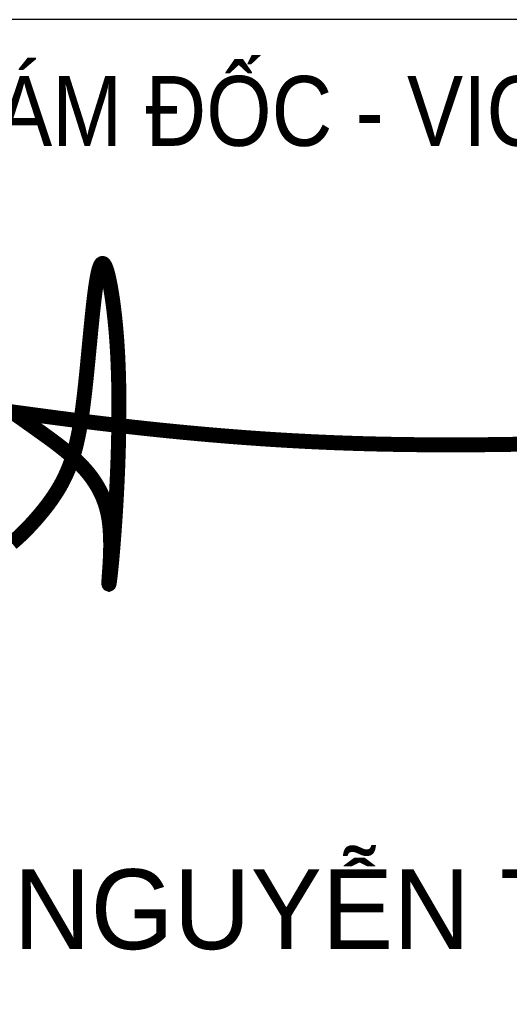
# Model space of a CAD drawing. Header units: millimetres. Extents: x -295047 to 263296, y -724756 to -308748.
# Drawn here: x -124638 to -124147, y -351786 to -350812 of the extents above; entities that cross this region are included whole.
import ezdxf
from ezdxf.enums import TextEntityAlignment as Align

# ---------------------------------------------------------------- set-up
doc = ezdxf.new("R2010")
doc.units = ezdxf.units.MM
doc.header["$MEASUREMENT"] = 0
for name, color, linetype, lineweight in [('Khungten_LCDI', 7, 'Continuous', 5), ('LC Dim', 8, 'Continuous', 18), ('LC ISO', 153, 'Continuous', 13), ('LC Net thay', 7, 'Continuous', 25), ('LC Text1', 3, 'Continuous', 20)]:
    doc.layers.add(name, color=color, linetype=linetype, lineweight=lineweight)
doc.styles.add('Khungten', font='VHAVAN.TTF', dxfattribs={"width": 0.9, "height": 5000})
doc.styles.add('Title', font='VHBLACK.TTF', dxfattribs={"width": 0.8})
doc.styles.add('VNAVANTH', font='VHAVANB.TTF', dxfattribs={"width": 0.6})

# ---------------------------------------------------------------- blocks, each defined once
blk = doc.blocks.new('a tuan anh')
at = {"layer": 'LC ISO', "const_width": 30}
for points in [[(-1400.405960542543, -214.899307314321), (-1397.568746049015, -212.5648036402126), (-1394.735942501851, -210.1659852692537), (-1391.909989854874, -207.707877770139), (-1389.093328061979, -205.1955067115632), (-1386.288397077005, -202.6338976622064), (-1383.497636853805, -200.0280761907634), (-1380.723487346244, -197.3830678659142), (-1377.968388508176, -194.7038982563536), (-1375.234780293467, -191.9955929307616), (-1372.525102655971, -189.2631774578185), (-1369.841795549539, -186.5116774062481), (-1367.187298928038, -183.7461183446867), (-1364.564052745322, -180.9715258418728), (-1361.974496955256, -178.1929254664574), (-1359.421071511679, -175.4153427871352), (-1356.906216368458, -172.6438033726008), (-1354.432371479474, -169.8833327915345), (-1352.001748721785, -167.1385060597386), (-1349.614737587297, -164.4102981727629), (-1347.270854008733, -161.697958458928), (-1344.969608424624, -159.0007253930235), (-1342.71051127353, -156.3178374498966), (-1340.493072993981, -153.6485331043368), (-1338.316804024536, -150.992050831177), (-1336.181214803699, -148.3476291052502), (-1334.085815770057, -145.7145064013603), (-1332.030117362126, -143.091921194311), (-1330.013630018439, -140.4791119589499), (-1328.035864177567, -137.875317170081), (-1326.096330278029, -135.279775302537), (-1324.194538758369, -132.691724831122), (-1322.330000057147, -130.1104042306688), (-1320.502224612894, -127.5350519759813), (-1318.71072286414, -124.9649065418926), (-1316.955005249445, -122.3992064032063), (-1315.234582207326, -119.8371900347556), (-1313.548964176356, -117.2780959113588), (-1311.897661595052, -114.7211625078198), (-1310.280184901974, -112.1656282989716), (-1308.696044535653, -109.610731759647), (-1307.144750934647, -107.0557113646355), (-1305.62581453746, -104.49980558877), (-1304.138745782679, -101.9422529068834), (-1302.683055108821, -99.38229179376503), (-1301.258252954431, -96.81916072424792), (-1299.86384975804, -94.252098173165), (-1298.499355958222, -91.68034261532011), (-1297.164281993479, -89.10313252553169), (-1295.858138302385, -86.51970637863269), (-1294.580435323471, -83.92930264942697), (-1293.330683495267, -81.3311598127475), (-1292.10839325632, -78.72451634339814), (-1290.913075045188, -76.10861071621184), (-1289.744239300402, -73.48268140599248), (-1288.601396460508, -70.84596688757301), (-1287.484056964036, -68.19770563577185), (-1286.391731249547, -65.53713612540741), (-1285.323929755556, -62.86349683128356), (-1284.280162920622, -60.17602622823324), (-1283.259941183293, -57.47396279108943), (-1282.262774982097, -54.756544994656), (-1281.28817475558, -52.02301131373679), (-1280.335650942288, -49.27260022316477), (-1279.404713980766, -46.50455019777291), (-1278.494874309545, -43.71809971236507), (-1277.605642367169, -40.91248724177422), (-1276.736528592184, -38.0869512608042), (-1275.887043423136, -35.24073024427344), (-1275.056697298554, -32.37306266700034), (-1274.245000657, -29.48318700381787), (-1273.451463936988, -26.57034172954445), (-1272.675597577079, -23.63376531898393), (-1271.916912015819, -20.67269624696928), (-1271.174917691736, -17.68637298831891), (-1270.449125043378, -14.67403401783668), (-1269.739044509275, -11.6349178103701), (-1269.044186528001, -8.568262840708485), (-1268.364061538072, -5.4733075836848), (-1267.698179978033, -2.349290514117456), (-1267.046052286416, 0.8045498931751354), (-1266.40718890178, 3.988975163374562), (-1265.781100262669, 7.204746821647859), (-1265.167296807616, 10.45262639320572), (-1264.565288975165, 13.73337540320063), (-1263.974587203847, 17.04775537681417), (-1263.394701932222, 20.39652783925703), (-1262.82514359882, 23.78045431568171), (-1262.265422642187, 27.20029633128433), (-1261.715049500868, 30.65681541123195), (-1261.173534613394, 34.15077308070613), (-1260.640388418324, 37.68293086488848), (-1260.115121354189, 41.25405028898967), (-1259.59724385952, 44.86489287814766), (-1259.086266372891, 48.51622015755856), (-1258.581699332804, 52.20879365241854), (-1258.083053177834, 55.94337488789461), (-1257.589838346496, 59.72072538916836), (-1257.101565277349, 63.5416066814214), (-1256.617744408941, 67.40678028982074), (-1256.137926846757, 71.31670109301922), (-1255.661911409203, 75.26995610655285), (-1255.189590181282, 79.26442907541059), (-1254.720855417574, 83.29800246559898), (-1254.255599372671, 87.3685587431246), (-1253.793714301195, 91.47398037399398), (-1253.335092457753, 95.61214982419915), (-1252.879626096925, 99.78094955976121), (-1252.427207473316, 103.9782620466576), (-1251.977728841535, 108.201969750924), (-1251.531082456175, 112.4499551385525), (-1251.087160571828, 116.7201006755495), (-1250.645855443116, 121.0102888279216), (-1249.770664470954, 129.642322842803), (-1248.904647576492, 138.3291169112345), (-1248.046942796529, 147.053730761254), (-1246.353021727307, 164.5486567182525), (-1245.515081511665, 173.2850882813073), (-1244.682005557726, 181.9915785381163), (-1243.852931902307, 190.651187216703), (-1243.026998582194, 199.2469740451343), (-1242.614940184387, 203.5156404305599), (-1242.203343634203, 207.7619987514481), (-1241.792101186264, 211.9839314738056), (-1241.381105095148, 216.1793210636679), (-1240.970247615463, 220.3460499870125), (-1240.559421001817, 224.482000709846), (-1240.148517508787, 228.585055698175), (-1239.737429391011, 232.6530974180205), (-1239.326048903051, 236.6840083353745), (-1238.91426829953, 240.6756709162291), (-1238.50197983504, 244.6259676266054), (-1238.08907576419, 248.5327809325099), (-1237.675448341572, 252.3939932999492), (-1237.260989821778, 256.2074871949153), (-1236.845592459431, 259.9711450834147), (-1236.429148509109, 263.6828494314686), (-1236.011550225434, 267.340482705069), (-1235.592689862999, 270.9419273702224), (-1235.172459676396, 274.4850658929354), (-1234.750751920219, 277.9677807392145), (-1234.327458849089, 281.3879543750518), (-1233.9024727176, 284.7434692664829), (-1233.475685780344, 288.0322078794707), (-1233.046990291914, 291.2520526800508), (-1232.616278506932, 294.4008861342299), (-1232.183442679991, 297.4765907079855), (-1231.748375065697, 300.477048867353), (-1231.310967918631, 303.4001430783246), (-1231.091353349882, 304.8320169737854), (-1230.871113493413, 306.2437558069068), (-1230.650234881061, 307.6350948859181), (-1230.428704044636, 309.0057695191063), (-1230.206507515977, 310.3555150146713), (-1229.983631826894, 311.6840666809148), (-1229.760063509224, 312.9911598260514), (-1229.535789094793, 314.2765297583537), (-1229.310795115423, 315.5399117860507), (-1229.085068102926, 316.7810412174149), (-1228.858594589168, 317.99965336069), (-1228.631361105916, 319.1954835241195), (-1228.403354185037, 320.3682670159615), (-1228.17456035834, 321.5177391444595), (-1227.944966157665, 322.6436352178716), (-1227.714558114822, 323.7456905444415), (-1227.483322761633, 324.8236404324271), (-1227.251246629923, 325.877220190072), (-1227.018316251546, 326.9061651256343), (-1226.784518158282, 327.9102105473576), (-1226.549838881998, 328.8890917634999), (-1226.314264954475, 329.8425440823194), (-1226.077782907581, 330.770302812045), (-1225.840379273126, 331.6721032609348), (-1225.602040582919, 332.5476807372324), (-1225.362753368812, 333.3967705492105), (-1225.122504162602, 334.219108005098), (-1224.881279496141, 335.0144284131675), (-1224.63906590124, 335.7824670816481), (-1224.395849909721, 336.5229593187978), (-1224.151618053409, 337.2356404328748), (-1223.906356864143, 337.9202457321226), (-1223.660052873733, 338.5765105247847), (-1223.412692614016, 339.2041701191338), (-1223.164262616803, 339.8029598233989), (-1222.914749413932, 340.372614945838), (-1222.664139537213, 340.9128707947093), (-1222.412419518485, 341.4234626782418), (-1222.159575889571, 341.9041259047081), (-1221.905595182296, 342.3545957823517), (-1221.650463928483, 342.7746076194162), (-1221.394168659957, 343.1638967241743), (-1221.136695908528, 343.5221984048549), (-1220.878032206063, 343.8492479697015), (-1220.618164084328, 344.1447807269869), (-1220.357078075205, 344.4085319849546), (-1220.09476071049, 344.6402370518481), (-1219.831198522006, 344.8396312359255), (-1219.566378041578, 345.0064498454449), (-1219.300285801059, 345.1404281886353), (-1219.032908332243, 345.2413015737693), (-1218.764232166955, 345.3088053090905), (-1218.494243837034, 345.3426747028279), (-1218.22292987429, 345.3426450632687), (-1217.950276810574, 345.3084516986273), (-1217.676271177697, 345.2398299171909), (-1217.400899507484, 345.1365150271886), (-1217.124148331743, 344.9982423368783), (-1216.846004182327, 344.8247471544892), (-1216.566453591047, 344.6157647882937), (-1216.285483189669, 344.371031411094), (-1216.00309846492, 344.0904462892649), (-1215.719345879232, 343.7742631252913), (-1215.43427727386, 343.4227821482928), (-1215.147944490076, 343.0363035874325), (-1214.86039936915, 342.6151276718738), (-1214.571693752383, 342.1595546307508), (-1214.281879481045, 341.6698846931977), (-1213.991008396391, 341.1464180883777), (-1213.699132339709, 340.5894550454541), (-1213.406303152282, 339.999295793561), (-1213.112572675367, 339.3762405618472), (-1212.817992750264, 338.7205895794614), (-1212.522615218229, 338.0326430755667), (-1212.226491920534, 337.3127012792829), (-1211.929674698476, 336.5610644197877), (-1211.632215393329, 335.7780327262153), (-1211.334165846347, 334.9639064277144), (-1211.035577898816, 334.1189857534482), (-1210.736503392021, 333.2435709325509), (-1210.436994167219, 332.3379621941713), (-1210.137102065695, 331.4024597674725), (-1209.836878928734, 330.4373638816032), (-1209.536376597593, 329.4429747656977), (-1209.23564691357, 328.4195926489047), (-1208.934741717923, 327.3675177603727), (-1208.633712851937, 326.2870503292797), (-1208.332612156883, 325.1784905847453), (-1208.03149147403, 324.0421387559181), (-1207.730402644665, 322.8782950719615), (-1207.429397510059, 321.687259762024), (-1207.128527911496, 320.4693330552545), (-1206.827845690234, 319.2248151807871), (-1206.527402687556, 317.9540063677705), (-1206.227250744734, 316.6572068453825), (-1205.927441703068, 315.3347168427426), (-1205.628027403814, 313.9868365890143), (-1205.329059688229, 312.6138663133461), (-1205.030590397626, 311.2161062448868), (-1204.732671373247, 309.793856612785), (-1204.435354456393, 308.347417646175), (-1204.138691488333, 306.8770895742346), (-1203.842734310325, 305.3831726260833), (-1203.547534763667, 303.8659670308989), (-1203.253144689632, 302.3257730178011), (-1202.959615929489, 300.7628908159531), (-1202.667000324494, 299.1776206545183), (-1202.375349715963, 297.570262762616), (-1202.084715945151, 295.9411173694243), (-1201.79515085333, 294.2904847040772), (-1201.506706281783, 292.618664995709), (-1201.219434071783, 290.9259584735119), (-1200.9333860646, 289.212665366591), (-1200.648614101519, 287.4790859041095), (-1200.083105672747, 283.9522688291036), (-1199.523323515677, 280.34790908164), (-1198.969682360505, 276.6684084949229), (-1198.422596937438, 272.9161689021566), (-1197.882481976674, 269.0935921365453), (-1197.349752208451, 265.2030800312496), (-1196.82482236292, 261.2470344194735), (-1196.308107170335, 257.2278571344214), (-1195.800021360861, 253.1479500092682), (-1195.300979664738, 249.0097148772329), (-1194.811396812147, 244.8155535714759), (-1194.331687533297, 240.567867925216), (-1193.862266558397, 236.2690597716428), (-1193.403548617644, 231.9215309439314), (-1192.95594844126, 227.5276832752861), (-1192.519880759428, 223.0899185988965), (-1192.095760302371, 218.6106387479522), (-1191.684001800284, 214.0922455556574), (-1191.285019983363, 209.5371408552019), (-1190.899229581832, 204.9477264797606), (-1190.527045325871, 200.3264042625524), (-1190.168881945719, 195.6755760367669), (-1189.82515201754, 190.9976382161258), (-1189.496070153138, 186.2944891408843), (-1189.181496287405, 181.5671347929601), (-1188.881253477361, 176.8164883705031), (-1188.595164780025, 172.0434630716336), (-1188.323053252447, 167.248972094545), (-1188.064741951646, 162.4339286373433), (-1187.820053934673, 157.5992458981927), (-1187.588812258517, 152.7458370752283), (-1187.370839980227, 147.8746153666289), (-1187.165960156854, 142.9864939705003), (-1186.794770102904, 133.1632049083273), (-1186.473826552916, 123.283275473892), (-1186.201713963121, 113.3540112523478), (-1185.977016789737, 103.3827178289066), (-1185.798319489026, 93.37670078870724), (-1185.66420651722, 83.34326571697602), (-1185.573262330552, 73.28971819885192), (-1185.524071385269, 63.22336381954665), (-1185.515218137589, 53.15150816421374), (-1185.545287043773, 43.08145681802125), (-1185.612862560054, 33.02051536618092), (-1185.71652914265, 22.97598939384625), (-1185.854871247837, 12.95518448621442), (-1186.026473331804, 2.965406228438951), (-1186.229919850826, -6.986039794282988), (-1186.463795261137, -16.89184799676877), (-1186.726684018955, -26.74471279385034), (-1187.017170580541, -36.53732860035961), (-1187.333839402098, -46.26238983109943), (-1187.501549802968, -51.0973044851853), (-1187.675274939917, -55.91259090090171), (-1187.854837869978, -60.70733588008443), (-1188.040061650187, -65.48062622458383), (-1188.230769337577, -70.23154873626481), (-1188.426783989169, -74.95919021696318), (-1188.627928661997, -79.66263746855839), (-1188.834026413097, -84.34097729288624), (-1189.044900299486, -88.99329649179708), (-1189.260373378216, -93.61868186714128), (-1189.480268706291, -98.21622022078373), (-1189.704409340746, -102.7849983545602), (-1189.932618338629, -107.3241030703502), (-1190.164718756947, -111.832621169975), (-1190.400533652733, -116.309639455314), (-1190.639886083038, -120.7542447282176), (-1190.882599104865, -125.165523790507), (-1191.12849577525, -129.5425634440617), (-1191.377399151243, -133.8844504907465), (-1191.629132289861, -138.1902717323828), (-1191.883518248127, -142.45911397085), (-1192.140380083059, -146.6900640079839), (-1192.399540851722, -150.8822086456348), (-1192.660823611121, -155.0346346856677), (-1192.924051418289, -159.1464289299329), (-1193.189047330263, -163.2166781802953), (-1193.455634404061, -167.2444692385616), (-1193.723635696733, -171.2288889066403), (-1193.992874265285, -175.1690239863528), (-1194.26317316675, -179.0639612795494), (-1194.534355458178, -182.9127875881095), (-1194.806244196589, -186.7145897138689), (-1195.078662439002, -190.4684544586635), (-1195.351433242453, -194.1734686243726), (-1195.624379663961, -197.8287190128467), (-1195.89732476059, -201.433292425907), (-1196.170091589331, -204.9862756654475), (-1196.442503207247, -208.4867555333039), (-1196.714382671329, -211.9338188313268), (-1196.985553038641, -215.3265523613663), (-1197.255837366203, -218.6640429252875), (-1197.525058711035, -221.9453773249261), (-1197.793040130171, -225.1696423621324), (-1198.059604680646, -228.335924838786), (-1198.324575419494, -231.4433115567372), (-1198.587775403736, -234.4908893178072), (-1198.84902769039, -237.4777449238754), (-1199.108155336522, -240.4029651767632), (-1199.364981399121, -243.2656368783792), (-1199.619328935238, -246.0648468305299), (-1199.871021001891, -248.7996818350803), (-1200.11988065613, -251.4692286938662), (-1200.365730954974, -254.0725742087816), (-1200.608394955445, -256.6088051816478), (-1200.84769571459, -259.0770084143296), (-1201.083456289416, -261.4762707086629), (-1201.315499736971, -263.8056788665417), (-1201.543649114275, -266.0643196897581), (-1201.767727478364, -268.2512799802062), (-1201.987557886256, -270.3656465397507), (-1202.202963395001, -272.4065061701986), (-1202.413767061604, -274.3729456734291), (-1202.619791943114, -276.2640518512926), (-1202.820861096567, -278.0789115056541), (-1203.016797578966, -279.8166114383494), (-1203.207424447362, -281.4762384512287), (-1203.300691481621, -282.2764892383275), (-1203.392564758775, -283.0568793461571), (-1203.483022160945, -283.8172946249688), (-1203.572041570238, -284.5576209249848), (-1203.659600868821, -285.2777440964419), (-1203.745677938787, -285.9775499895622), (-1203.830250662286, -286.6569244545826), (-1203.913296921441, -287.3157533417398), (-1203.994794598373, -287.9539225012559), (-1204.074721575234, -288.5713177833677), (-1204.153055734118, -289.167825038312), (-1204.229774957188, -289.743330116311), (-1204.304857126554, -290.2977188676014), (-1204.378280124351, -290.8308771424054), (-1204.450021832701, -291.3426907909743), (-1204.520060133742, -291.8330456635158), (-1204.58837290958, -292.3018276102957), (-1204.654938042368, -292.7489224814926), (-1204.71973341424, -293.1742161274015), (-1204.782736907306, -293.5775943982007), (-1204.843926403701, -293.9589431441418), (-1204.903279785562, -294.3181482154614), (-1204.960774934996, -294.6550954623963), (-1205.016389734155, -294.9696707351541), (-1205.070102065147, -295.2617598839861), (-1205.121889810122, -295.5312487591291), (-1205.171730851202, -295.7780232107907), (-1205.219603070494, -296.0019690892223), (-1205.265484350166, -296.2029722446459), (-1205.309352572309, -296.380918527313), (-1205.351185619074, -296.5356937874167), (-1205.390961372599, -296.6671838752227), (-1205.428657714976, -296.7752746409387), (-1205.464252528371, -296.8598519348307), (-1205.497723694891, -296.920801607077), (-1205.529049096673, -296.9580095079727), (-1205.558206615839, -296.9713614876964), (-1205.585174134525, -296.9607433964993), (-1205.609929534854, -296.9260410846182), (-1205.632450698962, -296.8671404022898), (-1205.652715508972, -296.7839271997218), (-1205.670701847019, -296.6762873271655), (-1205.686387595226, -296.544106634843), (-1205.699750635715, -296.3872709729912), (-1205.710768850637, -296.2056661918468), (-1205.719420122099, -295.9991781416174), (-1205.725682332224, -295.767692672569), (-1205.729533363163, -295.5110956349235), (-1205.730951097037, -295.2292728788889), (-1205.729913415969, -294.9221102547162), (-1205.726398202096, -294.5894936126424), (-1205.720383337553, -294.231308802875), (-1205.711846704449, -293.8474416756653), (-1205.70076618492, -293.4377780812501), (-1205.687119661088, -293.0022038698517), (-1205.670885015104, -292.5406048916921), (-1205.652040129076, -292.0528669970226), (-1205.630562885141, -291.5388760360656), (-1205.606431165434, -290.9985178590432), (-1205.579622852063, -290.4316783162067), (-1205.55011582718, -289.8382432577637), (-1205.517887972906, -289.218098533951), (-1205.48291717135, -288.5711299950199), (-1205.445181304676, -287.8972234911926), (-1205.404658254993, -287.1962648727058), (-1205.361325904421, -286.4681399897672), (-1205.315162135099, -285.7127346926427), (-1205.266144829162, -284.9299348315253), (-1205.214251868732, -284.1196262566664), (-1205.159461135947, -283.2816948183172), (-1205.101750512913, -282.4160263666708), (-1205.041097881782, -281.5225067519932), (-1204.977481124661, -280.6010218244919), (-1204.910883759629, -279.6514719280822), (-1204.841403549566, -278.6740512053511), (-1204.769244558978, -277.669227170205), (-1204.694614896987, -276.6374777380697), (-1204.61772267276, -275.5792808243423), (-1204.538775995446, -274.4951143444487), (-1204.4579829742, -273.3854562138149), (-1204.375551718171, -272.2507843478379), (-1204.291690336511, -271.0915766619437), (-1204.206606938358, -269.9083110715728), (-1204.120509632892, -268.7014654921077), (-1204.033606529265, -267.4715178389888), (-1203.946105736599, -266.2189460276277), (-1203.85821536406, -264.9442279734358), (-1203.770143520815, -263.6478415918245), (-1203.682098316, -262.3302647982346), (-1203.594287858767, -260.9919755080628), (-1203.506920258282, -259.6334516367351), (-1203.420203623682, -258.2551710996777), (-1203.249555688759, -255.4412516899902), (-1203.084008927224, -252.5540406023647), (-1202.925228212291, -249.5973611601221), (-1202.774878417171, -246.5750366866123), (-1202.634624415092, -243.4908905051707), (-1202.506131079252, -240.3487459391181), (-1202.391063282907, -237.152426311819), (-1202.291085899225, -233.9057549466088), (-1202.20786380145, -230.6125551668229), (-1202.143061862793, -227.2766502957966), (-1202.098344956466, -223.9018636568653), (-1202.075377955698, -220.4920185733645), (-1202.075825733686, -217.0509383686585), (-1202.101353163656, -213.5824463660683), (-1202.153625118837, -210.0903658889292), (-1202.234306472441, -206.5785202606057), (-1202.345062097651, -203.0507328043896), (-1202.487556867738, -199.5108268436597), (-1202.663455655871, -195.9626257017371), (-1202.874423335292, -192.4099527019716), (-1203.122124779213, -188.8566311676987), (-1203.408224860847, -185.3064844222681), (-1203.734388453406, -181.7633357889863), (-1204.102280430117, -178.2310085912177), (-1204.513565664194, -174.7133261522977), (-1204.969909028849, -171.2141117955616), (-1205.472975397308, -167.7371888443595), (-1206.02442964277, -164.2863806220121), (-1206.625936638477, -160.8655104518693), (-1207.279161257611, -157.4784016572667), (-1207.985767137056, -154.1288753133558), (-1208.746815744715, -150.819657524451), (-1209.561798829469, -147.5506200518867), (-1210.429955589629, -144.3211754245713), (-1211.350525223505, -141.130736171428), (-1212.322746929436, -137.9787148213654), (-1213.345859905719, -134.8645239032776), (-1214.419103350665, -131.7875759461022), (-1215.541716462598, -128.7472834787477), (-1216.712938439829, -125.7430590301083), (-1217.932008480653, -122.774315129107), (-1219.198165783426, -119.8404643046524), (-1220.510649546428, -116.9409190856531), (-1221.86869896797, -114.0750920010323), (-1223.271553246392, -111.2423955796694), (-1224.718451580004, -108.4422423505166), (-1226.208633167116, -105.674044842468), (-1227.74133720604, -102.9372155844321), (-1229.315802895086, -100.2311671053176), (-1230.931269432564, -97.5553119340475), (-1232.586976016813, -94.90906259953044), (-1234.282161846117, -92.29183163066045), (-1236.016066118813, -89.70303155636066), (-1237.787928033198, -87.14207490553963), (-1239.596986787612, -84.60837420713506), (-1241.442481580336, -82.10134199001186), (-1243.323651609724, -79.62039078312228), (-1245.239736074058, -77.16493311534578), (-1247.189974171662, -74.73438151562004), (-1249.173605100834, -72.3281485128391), (-1251.189868059941, -69.9456466359261), (-1253.238002247235, -67.58628841377504), (-1255.317246861057, -65.24948637530906), (-1257.426841099747, -62.93465304943675), (-1259.56602416157, -60.64120096508123), (-1261.734035244881, -58.36854265113652), (-1263.930113547962, -56.11609063652577), (-1266.153498269152, -53.88325745015754), (-1268.403428606747, -51.66945562092587), (-1270.679143759087, -49.47409767776844), (-1272.979882924468, -47.29659614959382), (-1275.304885301215, -45.13636356529605), (-1277.653390087624, -42.99281245379825), (-1280.02463648202, -40.865355344009), (-1282.417863682713, -38.75340476483689), (-1284.832310888029, -36.65637324520503), (-1287.267217296278, -34.57367331400746), (-1289.72182210577, -32.50471750015276), (-1292.195364514817, -30.44891833257861), (-1294.687083721743, -28.40568834016449), (-1297.196218924859, -26.37444005186262), (-1299.722009322461, -24.35458599653793), (-1304.820512494465, -20.34671070054173), (-1309.976506824241, -16.37736268348817), (-1315.183905898331, -12.44184217666043), (-1320.43662330322, -8.535449411327136), (-1325.728572625449, -4.653484618800576), (-1331.053667451517, -0.7912480303784832), (-1336.405821367953, 3.055960122670513), (-1347.166960817965, 10.72409019744373), (-1368.760054517334, 26.06695912504802), (-1379.551308174603, 33.73603659881337), (-1390.33525242038, 41.36645496162237), (-1395.72389503775, 45.15804998829844), (-1401.110004130809, 48.92903985144221)], [(-1402.106708258638, 48.23582056275336), (-1389.403969408813, 46.53910886011727), (-1376.684343594126, 44.83090236299904), (-1351.225349053741, 41.40426731634943), (-1325.79156060447, 38.00444008497288), (-1313.103134203659, 36.32953613266), (-1300.43890141201, 34.67596974484331), (-1287.797965535559, 33.0440065190196), (-1275.179334235931, 31.43384774432343), (-1262.582015174718, 29.84569470986025), (-1250.005016013514, 28.27974870472099), (-1237.4473444139, 26.73621101805475), (-1224.908008037499, 25.21528293893789), (-1212.386014545889, 23.71716575650498), (-1199.880371600666, 22.24206075987604), (-1187.390086863437, 20.79016923814197), (-1174.914167995783, 19.36169248043734), (-1162.451622659326, 17.95683177586761), (-1150.001458515631, 16.5757884135237), (-1137.562683226322, 15.21876368255471), (-1125.134304452979, 13.88595887203701), (-1112.715329857194, 12.57757527111971), (-1100.304767100577, 11.29381416889373), (-1087.901623844722, 10.03487685447908), (-1075.504907751223, 8.800964616981219), (-1063.113626481674, 7.592278745520161), (-1050.726787697669, 6.409020529215923), (-1038.343399060803, 5.251391257159412), (-1025.962468232683, 4.119592218485195), (-1013.583002874904, 3.013824702298734), (-1001.20401064906, 1.934289997705491), (-988.8244992167456, 0.8811893938254798), (-976.4434762395395, -0.1452758202212863), (-964.0599493790651, -1.144904355343897), (-951.6729262969166, -2.117494922407786), (-939.281414654688, -3.062846232307493), (-926.8844221139589, -3.980756995923002), (-914.4809563363378, -4.871025924163405), (-902.070024983419, -5.733451727894135), (-889.6506357167964, -6.567833117995178), (-877.2217961980787, -7.373968805390177), (-864.7825140888599, -8.151657500930014), (-852.3317970507196, -8.900697915523779), (-839.8686527452664, -9.620888760051457), (-827.3920888340945, -10.31202874539304), (-814.9011129787978, -10.97391658244305), (-802.3947328409704, -11.60635098208149), (-789.871956082221, -12.2091306552029), (-777.3317903641437, -12.7820543127018), (-764.7732433483179, -13.32492066544364), (-752.1953226963669, -13.83752842433751), (-739.5970360698557, -14.31967630024883), (-726.9774134257168, -14.77116823958931), (-714.3365696997207, -15.19206297001801), (-701.6761703807861, -15.58278332925693), (-688.9980001052318, -15.94378013399546), (-676.3038435093476, -16.27550420092302), (-663.5954852294526, -16.57840634669992), (-650.8747099018656, -16.85293738800101), (-638.1433021629055, -17.09954814150115), (-625.4030466488621, -17.31868942387518), (-612.6557279960689, -17.51081205181254), (-599.9031308408303, -17.67636684195895), (-587.1470398194651, -17.81580461101839), (-574.3892395682778, -17.92957617563661), (-561.6315147235873, -18.01813235250302), (-548.8756499216834, -18.08192395829246), (-536.1234297989286, -18.12140180969436), (-523.3766389915836, -18.13701672335446), (-510.637062135982, -18.12921951594763), (-497.9094145578274, -18.06734873072128), (-485.1866888252698, -18.04519200470531), (-472.4794616427826, -17.96986333419045), (-459.7865869572852, -17.87292580932262), (-447.1098494050966, -17.75483024676214), (-434.4510336225212, -17.61602746319841), (-421.8119242458779, -17.45696827530628), (-409.1943059114856, -17.27810349976062), (-396.5999632556341, -17.07988395322172), (-384.0306809146714, -16.86276045237901)]]:
    blk.add_lwpolyline(points, dxfattribs=at)
blk = doc.blocks.new('lcdi KC')
at = {"layer": 'Khungten_LCDI', "color": 9, "lineweight": 15}
blk.add_lwpolyline([(36750.02493607998, 446.3150240202522), (40449.99971687794, 446.3150240202522), (40449.99971687794, 2437.222380185602), (36750.02493607998, 2437.222380185602)], close=True, dxfattribs=at)
at = {"layer": 'LC Dim'}
blk.add_blockref('a tuan anh', (39117.41681764454, 1602.815125528839), dxfattribs=at)
at = {"color": 7, "style": 'Khungten', "width": 0.9}
blk.add_text('P. gi¸m ®èc - VICE director', height=139.9999963689399, dxfattribs=at).set_placement((38565.57105228305, 2183.883514113128), align=Align.CENTER)
at = {"color": 7, "style": 'VNAVANTH'}
blk.add_text('ks. nguyÔn tuÊn anh', height=159.9999958502171, dxfattribs=at).set_placement((38552.65455916524, 574.0637606674427), align=Align.CENTER)
at = {"color": 7, "style": 'Khungten', "width": 0.8}
for tag, p in [('REVISION', (39498.75262445212, -10746.30395446718)), ('NGAYHT', (39546.07413610817, -11609.37091637403))]:
    blk.add_attdef(tag, text='', height=199.998925739526, dxfattribs=at).set_placement(p, align=Align.CENTER)
at = {"layer": 'LC Text1', "style": 'Title', "width": 1.485915225563207}
for tag, p, p2 in [('TENBANVE1', (36912.6576448679, -8885.760238945484), (40339.14494544267, -8885.760238945484)), ('TENBANVE2', (36912.6576448679, -9562.4655643329), (40339.14494544267, -9562.4655643329))]:
    blk.add_attdef(tag, text='', height=249.9999935159642, dxfattribs=at).set_placement(p, p2, align=Align.FIT)
at = {"layer": 'LC Text1', "style": 'Title', "width": 0.7}
blk.add_attdef('SOBANVE', text='', height=249.9999935159642, dxfattribs=at).set_placement((39561.98223525287, -13896.18071823567), align=Align.CENTER)

msp = doc.modelspace()

# ---------------------------------------------------------------- block references
at = {"layer": 'LC Net thay', "xscale": 0.5000000000000013, "yscale": 0.5000000000000013, "zscale": 0.5000000000000013}
msp.add_blockref('lcdi KC', (-143504.2248622768, -352030.2570473399), dxfattribs=at)

doc.saveas('drawing.dxf')
